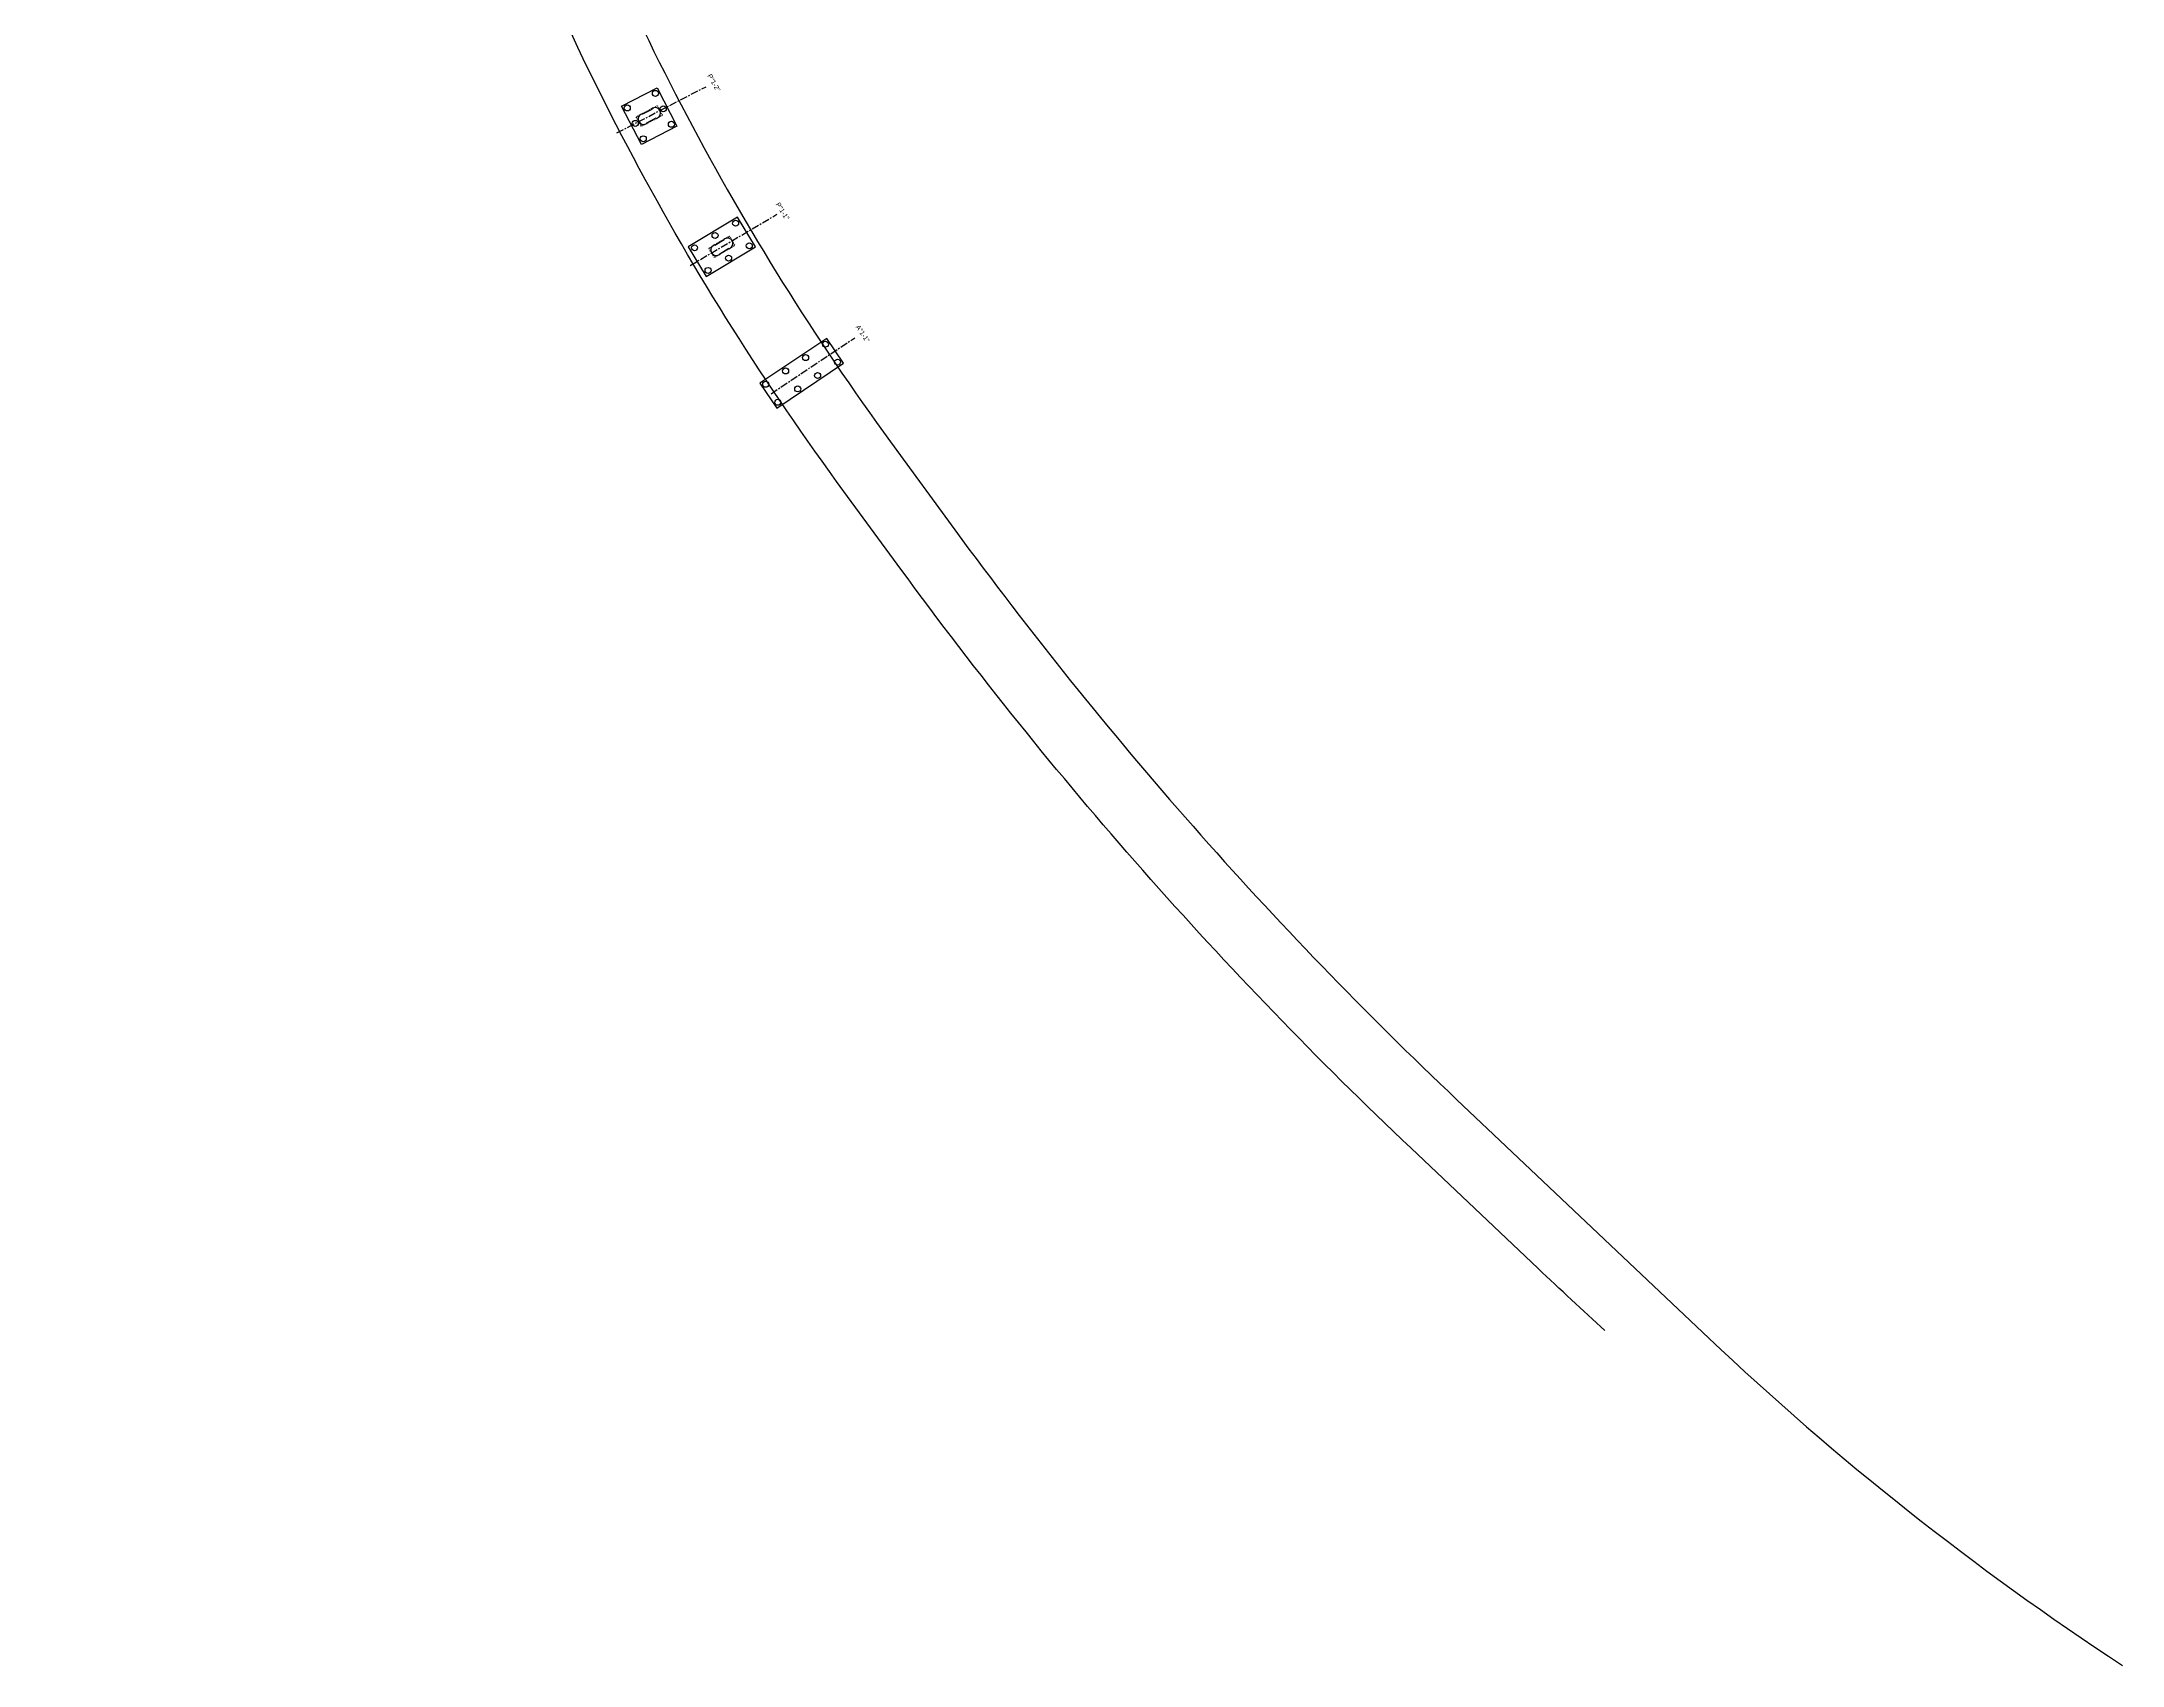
# Model space of a CAD drawing. Header units: metres. Extents: x 205641 to 206312, y 3634803 to 3635354.
# Drawn here: x 205964.6 to 206311.6, y 3634803.4 to 3635074.2 of the extents above; entities that cross this region are included whole.
import ezdxf

# ---------------------------------------------------------------- set-up
doc = ezdxf.new("R2010")
doc.units = ezdxf.units.M
for name, pattern in [('0', [0]), ('CENTER', [2, 1.25, -0.25, 0.25, -0.25]), ('DOT2', [0.125, 0, -0.125])]:
    doc.linetypes.add(name, pattern=pattern)
for name, color, linetype in [('column', 10, 'Continuous'), ('New Jersey', 220, 'Continuous'), ('OFFSET COLUMN', 7, 'Continuous'), ('piles', 35, 'Continuous'), ('rc', 5, 'Continuous'), ('WES-AXES', 10, 'CENTER')]:
    doc.layers.add(name, color=color, linetype=linetype)
doc.styles.add('Arial', font='arial.ttf')

msp = doc.modelspace()

# ---------------------------------------------------------------- linework, layer by layer
at = {"layer": 'column'}
for points in [[(206065.38, 3635060.48), (206065.56, 3635060.57), (206065.51, 3635060.66), (206067.11, 3635061.49), (206067.16, 3635061.4), (206067.33, 3635061.49, 1), (206066.5, 3635063.09), (206066.33, 3635063), (206066.37, 3635062.91), (206064.78, 3635062.08), (206064.73, 3635062.17), (206064.55, 3635062.07, 1), (206065.38, 3635060.48)], [(206077.56, 3635038.64), (206077.73, 3635038.75), (206077.68, 3635038.83), (206079.23, 3635039.76), (206079.28, 3635039.67), (206079.45, 3635039.77, 1), (206078.52, 3635041.32), (206078.35, 3635041.22), (206078.4, 3635041.13), (206076.86, 3635040.2), (206076.81, 3635040.29), (206076.64, 3635040.19, 1), (206077.56, 3635038.64)]]:
    msp.add_lwpolyline(points, format="xyb", dxfattribs=at)
at = {"layer": 'New Jersey', "color": 6, "transparency": 33554585}
for points in [[(205641.43, 3635261.87, 0.067918), (205763, 3635320.48, -0.4883), (206004.67, 3635239.42), (206046.5, 3635120.66, 0.073302), (206106.17, 3635007.44), (206116.9, 3634992.77, 0.045362), (206200.62, 3634897.7), (206242.59, 3634857.96, 0.044333), (206311.57, 3634803.37)], [(206225.3, 3634859.22, -0.005353), (206214.14, 3634869.56), (206192.96, 3634889.62, -0.045362), (206107.9, 3634986.2), (206097.18, 3635000.86, -0.073302), (206036, 3635116.96), (205994.16, 3635235.71, 0.4883), (205769.15, 3635311.19, -0.067918), (205644.87, 3635251.27)]]:
    msp.add_lwpolyline(points, format="xyb", dxfattribs=at)
at = {"layer": 'OFFSET COLUMN', "linetype": 'DOT2', "transparency": 33554585, "flags": 128}
for points in [[(206067.3, 3635063.5), (206068.13, 3635061.9), (206064.58, 3635060.06), (206063.75, 3635061.66)], [(206079.31, 3635041.77), (206080.22, 3635040.23), (206076.78, 3635038.19), (206075.86, 3635039.74)]]:
    msp.add_lwpolyline(points, close=True, dxfattribs=at)
at = {"layer": 'piles', "color": 2, "transparency": 33554585}
for centre in [(206066.95, 3635065.57), (206062.27, 3635063.14), (206063.6, 3635060.57), (206068.28, 3635063), (206069.62, 3635060.42), (206064.94, 3635058), (206080.34, 3635043.92), (206073.48, 3635039.81), (206076.91, 3635041.87), (206082.61, 3635040.15), (206075.74, 3635036.04), (206079.17, 3635038.09), (206095.32, 3635023.73), (206088.68, 3635019.27), (206092, 3635021.5), (206094.01, 3635018.51), (206097.33, 3635020.74), (206085.36, 3635017.05), (206090.69, 3635016.28), (206087.37, 3635014.05)]:
    msp.add_circle(centre, 0.5, dxfattribs=at).dxf.unprotected_set("ltscale", 0)
at = {"layer": 'rc', "color": 3, "linetype": '0', "transparency": 33554585}
for points in [[(206064.64, 3635057.05), (206061.32, 3635063.44), (206067.25, 3635066.51), (206070.56, 3635060.12)], [(206072.44, 3635040), (206075.42, 3635035.02), (206083.65, 3635039.96), (206080.67, 3635044.94)], [(206084.39, 3635017.23), (206087.18, 3635013.08), (206098.3, 3635020.55), (206095.52, 3635024.7)]]:
    msp.add_lwpolyline(points, close=True, dxfattribs=at)
at = {"layer": 'WES-AXES', "linetype": 'CENTER'}
for p, q in [((206060.51, 3635058.97), (206075.4, 3635066.69)), ((206072.75, 3635036.85), (206087.21, 3635045.41)), ((206086.24, 3635015.47), (206100.19, 3635024.82))]:
    msp.add_line(p, q, dxfattribs=at)

# ---------------------------------------------------------------- texts
at = {"style": 'Arial'}
for s, rotation, p in [(' P"1-2"', 299.657, (206075.43, 3635068.79, 29.52)), (' P"1-1"', 301.6394, (206086.82, 3635047.33, 29.52)), (' A"1-1"', 303.6217, (206100.14, 3635026.87, 29.52)), (' A"1-1"', 303.6217, (206100.14, 3635026.87, 29.52))]:
    msp.add_text(s, height=0.81, rotation=rotation, dxfattribs=at).set_placement(p)

doc.saveas('drawing.dxf')
